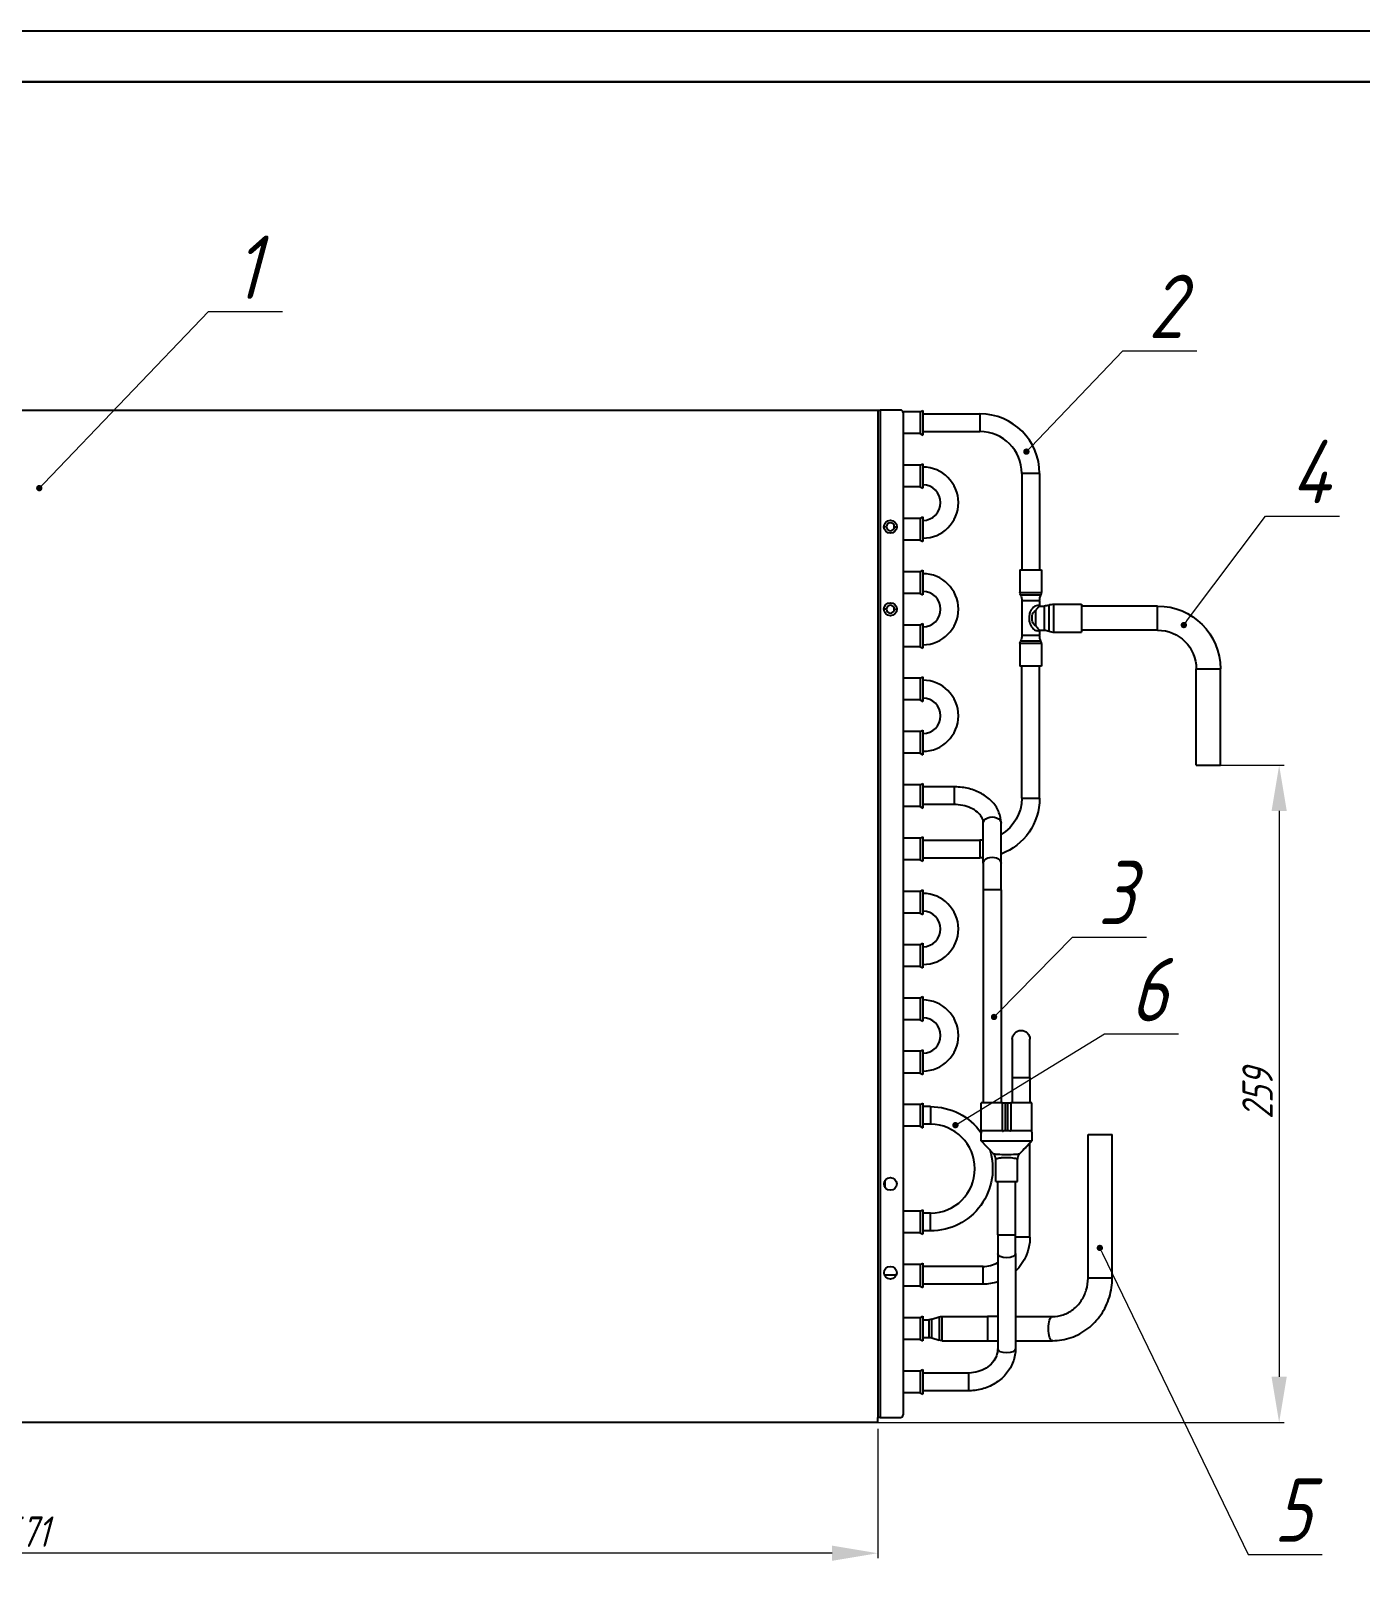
# Model space of a CAD drawing. Header units: millimetres. Extents: x 937859 to 970574, y 987894 to 996517.
# Drawn here: x 968663 to 969187, y 994611 to 995226 of the extents above; entities that cross this region are included whole.
import ezdxf
from ezdxf import colors
from ezdxf.entities.mleader import LeaderData, LeaderLine
from ezdxf.math import Vec2, Vec3

# ---------------------------------------------------------------- set-up
doc = ezdxf.new("R2010")
doc.units = ezdxf.units.MM
doc.header["$LTSCALE"] = 0.5
for name, color, linetype, lineweight in [('0.25-STAMP', 7, 'Continuous', 25), ('0.3-STAMP', 7, 'Continuous', 30), ('MD_Visible', 7, 'Continuous', 25), ('MD_Visible Narrow', 7, 'Continuous', 25)]:
    doc.layers.add(name, color=color, linetype=linetype, lineweight=lineweight)
doc.styles.add('A2', font='GOST_A.TTF', dxfattribs={"width": 0.955, "oblique": 15, "height": 12})
doc.styles.get("Standard").update_dxf_attribs({"font": 'GOST_A.TTF', "oblique": 15})
doc.dimstyles.new('ISO-25', dxfattribs={"dimtxt": 12, "dimasz": 4.5, "dimexe": 0.5, "dimexo": 0.625, "dimtad": 1, "dimtxsty": 'A2', "dimcen": 2.5, "dimadec": 0, "dimazin": 0, "dimtfac": 1, "dimtmove": 0, "dimatfit": 3, "dimfxl": 1, "dimlwd": 9, "dimlwe": 9, "dimarcsym": 0})

# ---------------------------------------------------------------- blocks, each defined once
blk = doc.blocks.new('*D219')
at = {"color": 0, "lineweight": 9, "transparency": 16777216}
for p, q in [((968326.05, 994675.43), (968326.05, 994624.41)), ((968997.05, 994675.43), (968997.05, 994624.41)), ((968979.05, 994626.41), (968344.05, 994626.41))]:
    blk.add_line(p, q, dxfattribs=at)
at = {"color": 0, "transparency": 16777216}
for points in [[(968344.05, 994629.41), (968344.05, 994623.41), (968326.05, 994626.41)], [(968979.05, 994629.41), (968979.05, 994623.41), (968997.05, 994626.41)]]:
    blk.add_solid(points, dxfattribs=at)
at = {"layer": 'Defpoints', "color": 0, "transparency": 16777216}
for p in [(968326.05, 994677.93), (968997.05, 994677.93), (968326.05, 994626.41)]:
    blk.add_point(p, dxfattribs=at)
at = {"color": 0, "lineweight": 5, "transparency": 16777216, "insert": (968661.55, 994634.91), "char_height": 12, "attachment_point": 5, "style": 'A2'}
blk.add_mtext('671', dxfattribs=at)
blk = doc.blocks.new('_Dot')
at = {"color": 0, "linetype": 'ByBlock', "lineweight": -2}
blk.add_line((-0.5, 0), (-1, 0), dxfattribs=at)
at = {"color": 0, "linetype": 'ByBlock', "const_width": 0.5}
blk.add_lwpolyline([(-0.25, 0, 1), (0.25, 0, 1)], format="xyb", close=True, dxfattribs=at)
blk = doc.blocks.new('*D230')
at = {"color": 0, "lineweight": 9, "transparency": 16777216}
for p, q in [((969129.85, 994936.93), (969157.25, 994936.93)), ((969155.25, 994918.93), (969155.25, 994695.93)), ((968993.39, 994677.93), (969157.25, 994677.93))]:
    blk.add_line(p, q, dxfattribs=at)
at = {"color": 0, "transparency": 16777216}
for points in [[(969152.25, 994918.93), (969158.25, 994918.93), (969155.25, 994936.93)], [(969152.25, 994695.93), (969158.25, 994695.93), (969155.25, 994677.93)]]:
    blk.add_solid(points, dxfattribs=at)
at = {"layer": 'Defpoints', "color": 0, "transparency": 16777216}
for p in [(969127.35, 994936.93), (968990.89, 994677.93), (969155.25, 994677.93)]:
    blk.add_point(p, dxfattribs=at)
at = {"color": 0, "lineweight": 5, "transparency": 16777216, "insert": (969146.74, 994807.43), "char_height": 12, "attachment_point": 5, "rotation": 90, "style": 'A2'}
blk.add_mtext('259', dxfattribs=at)

msp = doc.modelspace()

# ---------------------------------------------------------------- linework, layer by layer
at = {"layer": '0.25-STAMP'}
msp.add_lwpolyline([(967822.551, 994038.211), (969502.551, 994038.211), (969502.551, 995226.211), (967822.551, 995226.211), (967822.551, 994038.211)], dxfattribs=at)
at = {"layer": '0.3-STAMP'}
msp.add_lwpolyline([(967902.551, 994058.211), (969482.551, 994058.211), (969482.551, 995206.211), (967902.551, 995206.211), (967902.551, 994058.211)], dxfattribs=at)
at = {"layer": 'MD_Visible', "extrusion": (0, 1, 0)}
for p, q in [((968326.053, 995076.934), (968997.053, 995076.934)), ((968997.053, 995076.934), (968998.053, 995076.934)), ((968997.053, 995076.934), (968997.053, 994679.934)), ((969006.053, 995076.934), (968998.053, 995076.934)), ((969013.853, 995076.207), (969007.015, 995076.207)), ((969007.053, 995075.934), (969007.053, 994680.934)), ((969013.853, 995076.207), (969014.853, 995076.784)), ((969013.853, 995076.207), (969013.853, 995067.661)), ((969014.853, 995076.784), (969014.853, 995067.084)), ((969014.853, 995075.434), (969037.353, 995075.434)), ((969013.853, 995067.661), (969007.053, 995067.661)), ((969013.853, 995067.661), (969014.853, 995067.084)), ((969014.853, 995068.434), (969037.353, 995068.434)), ((969013.853, 995055.207), (969007.053, 995055.207)), ((969013.853, 995055.207), (969014.853, 995055.784)), ((969013.853, 995055.207), (969013.853, 995050.934)), ((969014.853, 995055.784), (969014.853, 995050.934)), ((969013.853, 995050.934), (969013.853, 995046.661)), ((969014.853, 995050.934), (969014.853, 995046.084)), ((969053.853, 995051.934), (969053.853, 995013.934)), ((969060.853, 995051.934), (969060.853, 995013.934)), ((969013.853, 995046.661), (969007.053, 995046.661)), ((969013.853, 995046.661), (969014.853, 995046.084)), ((969013.853, 995034.207), (969007.053, 995034.207)), ((969013.853, 995034.207), (969014.853, 995034.784)), ((969013.853, 995034.207), (969013.853, 995025.661)), ((969014.853, 995034.784), (969014.853, 995025.084)), ((969013.853, 995025.661), (969007.053, 995025.661)), ((969013.853, 995025.661), (969014.853, 995025.084)), ((969013.853, 995013.207), (969007.053, 995013.207)), ((969013.853, 995013.207), (969014.853, 995013.784)), ((969013.853, 995013.207), (969013.853, 995008.934)), ((969014.853, 995013.784), (969014.853, 995008.934)), ((969053.103, 995013.934), (969057.353, 995013.934)), ((969053.103, 995013.934), (969053.103, 995004.953)), ((969057.353, 995013.934), (969061.603, 995013.934)), ((969061.603, 995013.934), (969061.603, 995004.953)), ((969013.853, 995008.934), (969013.853, 995004.661)), ((969014.853, 995008.934), (969014.853, 995004.084)), ((969013.853, 995004.661), (969007.053, 995004.661)), ((969013.853, 995004.661), (969014.853, 995004.084)), ((969053.853, 995001.8), (969053.853, 994988.068)), ((969060.853, 995001.8), (969060.853, 994999.694)), ((969060.853, 994999.694), (969062.719, 994999.694)), ((969066.519, 995000.444), (969077.353, 995000.444)), ((969077.353, 995000.444), (969077.353, 994989.424)), ((969107.353, 994999.694), (969077.353, 994999.694)), ((969013.853, 994992.207), (969007.053, 994992.207)), ((969013.853, 994992.207), (969014.853, 994992.784)), ((969013.853, 994992.207), (969013.853, 994983.661)), ((969014.853, 994992.784), (969014.853, 994983.084)), ((969060.853, 994990.174), (969062.719, 994990.174)), ((969060.853, 994990.174), (969060.853, 994988.068)), ((969066.519, 994989.424), (969077.353, 994989.424)), ((969107.353, 994990.174), (969077.353, 994990.174)), ((969013.853, 994983.661), (969007.053, 994983.661)), ((969013.853, 994983.661), (969014.853, 994983.084)), ((969053.103, 994984.916), (969053.103, 994975.934)), ((969061.603, 994984.916), (969061.603, 994975.934)), ((969057.353, 994975.934), (969053.103, 994975.934)), ((969053.853, 994923.934), (969053.853, 994975.934)), ((969061.603, 994975.934), (969057.353, 994975.934)), ((969060.853, 994923.934), (969060.853, 994975.934)), ((969013.853, 994971.207), (969007.053, 994971.207)), ((969013.853, 994971.207), (969014.853, 994971.784)), ((969013.853, 994971.207), (969013.853, 994966.934)), ((969014.853, 994971.784), (969014.853, 994966.934)), ((969122.593, 994936.934), (969122.593, 994974.934)), ((969132.113, 994936.934), (969132.113, 994974.934)), ((969013.853, 994962.661), (969007.053, 994962.661)), ((969013.853, 994966.934), (969013.853, 994962.661)), ((969013.853, 994962.661), (969014.853, 994962.084)), ((969014.853, 994966.934), (969014.853, 994962.084)), ((969013.853, 994950.207), (969014.853, 994950.784)), ((969014.853, 994950.784), (969014.853, 994941.084)), ((969013.853, 994950.207), (969007.053, 994950.207)), ((969013.853, 994950.207), (969013.853, 994941.661)), ((969013.853, 994941.661), (969007.053, 994941.661)), ((969013.853, 994941.661), (969014.853, 994941.084)), ((969122.593, 994936.934), (969127.353, 994936.934)), ((969127.353, 994936.934), (969132.113, 994936.934)), ((969013.853, 994929.207), (969007.053, 994929.207)), ((969013.853, 994929.207), (969014.853, 994929.784)), ((969013.853, 994929.207), (969013.853, 994924.934)), ((969014.853, 994929.784), (969014.853, 994924.934)), ((969027.153, 994928.434), (969014.853, 994928.434)), ((969013.853, 994920.661), (969007.053, 994920.661)), ((969013.853, 994924.934), (969013.853, 994920.661)), ((969013.853, 994920.661), (969014.853, 994920.084)), ((969014.853, 994924.934), (969014.853, 994920.084)), ((969027.153, 994921.434), (969014.853, 994921.434)), ((969038.653, 994898.296), (969038.653, 994914.155)), ((969045.653, 994898.296), (969045.653, 994914.155)), ((969013.853, 994908.207), (969007.053, 994908.207)), ((969013.853, 994908.207), (969014.853, 994908.784)), ((969013.853, 994908.207), (969013.853, 994899.661)), ((969014.853, 994908.784), (969014.853, 994899.084)), ((969014.853, 994907.434), (969037.353, 994907.434)), ((969013.853, 994899.661), (969007.053, 994899.661)), ((969013.853, 994899.661), (969014.853, 994899.084)), ((969014.853, 994900.434), (969037.353, 994900.434)), ((969038.653, 994898.296), (969038.653, 994887.864)), ((969045.653, 994887.864), (969045.653, 994898.296)), ((969013.853, 994887.207), (969007.053, 994887.207)), ((969013.853, 994887.207), (969014.853, 994887.784)), ((969013.853, 994887.207), (969013.853, 994882.934)), ((969013.853, 994882.934), (969013.853, 994878.661)), ((969014.853, 994887.784), (969014.853, 994882.934)), ((969014.853, 994882.934), (969014.853, 994878.084)), ((969038.653, 994887.864), (969038.653, 994803.934)), ((969045.653, 994887.864), (969045.653, 994803.934)), ((969013.853, 994878.661), (969007.053, 994878.661)), ((969013.853, 994878.661), (969014.853, 994878.084)), ((969013.853, 994866.207), (969007.053, 994866.207)), ((969013.853, 994866.207), (969014.853, 994866.784)), ((969013.853, 994866.207), (969013.853, 994857.661)), ((969014.853, 994866.784), (969014.853, 994857.084)), ((969013.853, 994857.661), (969007.053, 994857.661)), ((969013.853, 994857.661), (969014.853, 994857.084)), ((969013.853, 994845.207), (969007.053, 994845.207)), ((969013.853, 994845.207), (969014.853, 994845.784)), ((969013.853, 994845.207), (969013.853, 994840.934)), ((969013.853, 994840.934), (969013.853, 994836.661)), ((969014.853, 994845.784), (969014.853, 994840.934)), ((969014.853, 994840.934), (969014.853, 994836.084)), ((969013.853, 994836.661), (969007.053, 994836.661)), ((969013.853, 994836.661), (969014.853, 994836.084)), ((969050.053, 994828.934), (969050.053, 994813.934)), ((969057.053, 994813.934), (969057.053, 994828.934)), ((969013.853, 994824.207), (969007.053, 994824.207)), ((969013.853, 994824.207), (969014.853, 994824.784)), ((969013.853, 994824.207), (969013.853, 994815.661)), ((969014.853, 994824.784), (969014.853, 994815.084)), ((969013.853, 994815.661), (969007.053, 994815.661)), ((969013.853, 994815.661), (969014.853, 994815.084)), ((969050.053, 994813.934), (969050.053, 994803.934)), ((969057.053, 994813.934), (969057.053, 994803.934)), ((969013.853, 994803.207), (969007.053, 994803.207)), ((969013.853, 994803.207), (969014.853, 994803.784)), ((969013.853, 994803.207), (969013.853, 994798.934)), ((969014.853, 994803.784), (969014.853, 994798.934)), ((969046.188, 994803.934), (969037.853, 994803.934)), ((969037.853, 994791.934), (969037.853, 994803.934)), ((969046.188, 994803.934), (969047.314, 994803.934)), ((969047.314, 994803.934), (969048.392, 994803.934)), ((969048.392, 994803.934), (969049.518, 994803.934)), ((969057.853, 994803.934), (969049.518, 994803.934)), ((969057.853, 994792.342), (969057.853, 994803.934)), ((969013.853, 994798.934), (969013.853, 994794.661)), ((969017.853, 994802.434), (969014.853, 994802.434)), ((969014.853, 994798.934), (969014.853, 994794.084)), ((969013.853, 994794.661), (969007.053, 994794.661)), ((969013.853, 994794.661), (969014.853, 994794.084)), ((969017.853, 994795.434), (969014.853, 994795.434)), ((969037.853, 994788.934), (969037.853, 994791.934)), ((969057.853, 994792.342), (969057.853, 994788.934)), ((969079.97, 994791.434), (969089.49, 994791.434)), ((969079.97, 994734.934), (969079.97, 994791.434)), ((969089.49, 994734.934), (969089.49, 994791.434)), ((969042.728, 994783.802), (969037.853, 994788.934)), ((969057.853, 994788.934), (969052.978, 994783.802)), ((969057.053, 994788.934), (969057.053, 994788.934)), ((969057.053, 994750.934), (969057.053, 994788.092)), ((969043.553, 994772.934), (969043.553, 994781.736)), ((969052.153, 994772.934), (969052.153, 994781.736)), ((969000.053, 994770.434), (969000.053, 994773.434)), ((969043.553, 994772.934), (969052.153, 994772.934)), ((969044.353, 994751.821), (969044.353, 994772.934)), ((969051.353, 994751.821), (969051.353, 994772.934)), ((969013.853, 994761.207), (969007.053, 994761.207)), ((969013.853, 994761.207), (969014.853, 994761.784)), ((969013.853, 994761.207), (969013.853, 994752.661)), ((969014.853, 994761.784), (969014.853, 994752.084)), ((969017.853, 994760.434), (969014.853, 994760.434)), ((969013.853, 994752.661), (969007.053, 994752.661)), ((969013.853, 994752.661), (969014.853, 994752.084)), ((969017.853, 994753.434), (969014.853, 994753.434)), ((969044.353, 994751.821), (969044.353, 994744.536)), ((969051.353, 994744.536), (969051.353, 994751.821)), ((969044.353, 994744.536), (969044.353, 994707.046)), ((969051.353, 994744.536), (969051.353, 994707.046)), ((969013.853, 994740.207), (969007.053, 994740.207)), ((969013.853, 994740.207), (969014.853, 994740.784)), ((969013.853, 994740.207), (969013.853, 994735.934)), ((969013.853, 994735.934), (969013.853, 994731.661)), ((969014.853, 994740.784), (969014.853, 994735.934)), ((969038.553, 994739.434), (969014.853, 994739.434)), ((969014.853, 994735.934), (969014.853, 994731.084)), ((969013.853, 994731.661), (969007.053, 994731.661)), ((969013.853, 994731.661), (969014.853, 994731.084)), ((969038.553, 994732.434), (969014.853, 994732.434)), ((969013.853, 994719.207), (969007.053, 994719.207)), ((969013.853, 994719.207), (969014.853, 994719.784)), ((969013.853, 994719.207), (969013.853, 994710.661)), ((969014.853, 994719.784), (969014.853, 994710.084)), ((969014.853, 994718.434), (969017.238, 994718.434)), ((969018.44, 994718.619), (969021.266, 994719.509)), ((969022.468, 994719.694), (969040.326, 994719.694)), ((969044.353, 994719.694), (969040.326, 994719.694)), ((969051.353, 994719.694), (969065.936, 994719.694)), ((969013.853, 994710.661), (969007.053, 994710.661)), ((969013.853, 994710.661), (969014.853, 994710.084)), ((969014.853, 994711.434), (969017.238, 994711.434)), ((969018.44, 994711.249), (969021.266, 994710.359)), ((969022.468, 994710.174), (969040.326, 994710.174)), ((969040.326, 994710.174), (969044.353, 994710.174)), ((969051.353, 994710.174), (969065.936, 994710.174)), ((969013.853, 994698.207), (969014.853, 994698.784)), ((969014.853, 994698.784), (969014.853, 994693.934)), ((969013.853, 994698.207), (969007.053, 994698.207)), ((969013.853, 994698.207), (969013.853, 994693.934)), ((969013.853, 994693.934), (969013.853, 994689.661)), ((969032.853, 994697.434), (969014.853, 994697.434)), ((969014.853, 994693.934), (969014.853, 994689.084)), ((969013.853, 994689.661), (969007.053, 994689.661)), ((969013.853, 994689.661), (969014.853, 994689.084)), ((969032.853, 994690.434), (969014.853, 994690.434)), ((968997.053, 994677.934), (968997.053, 994679.934)), ((968998.053, 994679.934), (968997.053, 994679.934)), ((968998.053, 994679.934), (969006.053, 994679.934)), ((968997.053, 994677.934), (968326.053, 994677.934))]:
    msp.add_line(p, q, dxfattribs=at)
at = {"layer": 'MD_Visible'}
for centre, radius, start, end in [((969006.053, 995075.934), 1, 0, 90), ((969037.353, 995051.934), 23.5, 0, 90), ((969037.353, 995051.934), 16.5, 0, 90), ((969014.853, 995040.434), 14, 270, 90), ((969014.853, 995040.434), 7, 270, 90), ((969002.053, 995030.934), 1.55, 0, 180), ((969002.053, 995030.934), 1.55, 180, 0), ((969014.853, 994998.434), 14, 270, 90), ((969002.053, 994998.434), 1.55, 90, 180), ((969002.053, 994998.434), 1.55, 0, 90), ((969014.853, 994998.434), 7, 270, 90), ((969059.603, 995004.953), 2, 333.234499, 0), ((969002.053, 994998.434), 1.55, 180, 270), ((969002.053, 994998.434), 1.55, 270, 0), ((969066.519, 994994.424), 5, 247.668355, 270), ((969059.603, 994984.916), 2, 0, 26.765501), ((969014.853, 994956.434), 14, 270, 90), ((969014.853, 994956.434), 7, 270, 90), ((969014.853, 994872.434), 14, 270, 90), ((969014.853, 994872.434), 7, 270, 90), ((969014.853, 994830.434), 14, 270, 90), ((969014.853, 994830.434), 7, 270, 90), ((969017.853, 994777.934), 17.5, 270, 90), ((969038.553, 994750.934), 11.5, 270, 300.288069), ((969006.053, 994680.934), 1, 270, 0)]:
    msp.add_arc(centre, radius, start, end, dxfattribs=at)
at = {"layer": 'MD_Visible', "extrusion": (1.22465e-16, 0, -1)}
for centre, radius, start, end in [((-969055.103, 995004.953), 2, 333.234499, 0), ((-969048.853, 995001.8), 5, 153.234499, 180), ((-969065.853, 995001.8), 5, 0, 26.765501), ((-969062.719, 995004.694), 5, 247.668355, 270), ((-969066.519, 994995.444), 5, 67.668355, 90), ((-969107.353, 994974.934), 24.76, 90, 180), ((-969048.853, 994988.068), 5, 180, 206.765501), ((-969065.853, 994988.068), 5, 333.234499, 0), ((-969062.719, 994985.174), 5, 90, 112.331645), ((-969107.353, 994974.934), 15.24, 90, 180), ((-969055.103, 994984.916), 2, 0, 26.765501), ((-969037.353, 994923.934), 23.5, 180, 249.317354), ((-969037.353, 994923.934), 16.5, 180, 239.799313), ((-969037.353, 994923.934), 16.5, 265.481104, 270), ((-969037.353, 994923.934), 23.5, 266.828827, 270), ((-969053.553, 994828.934), 3.5, 0, 180), ((-969017.853, 994777.934), 24.5, 90, 144.718738), ((-969017.853, 994777.934), 24.5, 162.169628, 270), ((-969002.053, 994771.934), 2.5, 0, 180), ((-969002.053, 994771.934), 2.5, 180, 0), ((-969038.553, 994750.934), 18.5, 180, 226.219944), ((-969002.053, 994736.934), 2.5, 0, 180), ((-969002.053, 994736.934), 2.5, 180, 0), ((-969038.553, 994750.934), 18.5, 251.728901, 270), ((-969017.238, 994722.434), 4, 252.515573, 270), ((-969022.468, 994715.694), 4, 72.515573, 90), ((-969017.238, 994707.434), 4, 90, 107.484427), ((-969022.468, 994714.174), 4, 270, 287.484427)]:
    msp.add_arc(centre, radius, start, end, dxfattribs=at)
at = {"layer": 'MD_Visible'}
for points, knots in [([(969060.815, 994999.666), (969060.79, 994999.648), (969060.751, 994999.619), (969060.698, 994999.575), (969060.694, 994999.572), (969060.69, 994999.569), (969060.685, 994999.565), (969060.663, 994999.546), (969060.638, 994999.525), (969060.611, 994999.502), (969060.581, 994999.475), (969060.548, 994999.445), (969060.512, 994999.412), (969060.507, 994999.407), (969060.502, 994999.402), (969060.497, 994999.397), (969060.479, 994999.38), (969060.461, 994999.362), (969060.441, 994999.344), (969060.397, 994999.3), (969060.339, 994999.242), (969060.287, 994999.188), (969060.265, 994999.165), (969060.244, 994999.142), (969060.226, 994999.123), (969060.201, 994999.096), (969060.175, 994999.068), (969060.149, 994999.039), (969060.112, 994998.997), (969060.073, 994998.954), (969060.032, 994998.907), (969060.024, 994998.898), (969060.016, 994998.889), (969060.008, 994998.879), (969059.981, 994998.847), (969059.952, 994998.814), (969059.923, 994998.779), (969059.885, 994998.734), (969059.83, 994998.667), (969059.806, 994998.637), (969059.789, 994998.616), (969059.77, 994998.593), (969059.749, 994998.567), (969059.73, 994998.543), (969059.709, 994998.516), (969059.686, 994998.487), (969059.598, 994998.376), (969059.487, 994998.23), (969059.353, 994998.039)], [0, 0, 0, 0, 0.16858571, 0.16858571, 0.16858571, 0.18165407, 0.18165407, 0.18165407, 0.25, 0.25, 0.25, 0.32676104, 0.32676104, 0.32676104, 0.33760234, 0.33760234, 0.33760234, 0.375, 0.375, 0.375, 0.46201952, 0.46201952, 0.46201952, 0.5, 0.5, 0.5, 0.55218427, 0.55218427, 0.55218427, 0.625, 0.625, 0.625, 0.63888204, 0.63888204, 0.63888204, 0.6875, 0.6875, 0.6875, 0.75, 0.75, 0.75, 0.79425461, 0.79425461, 0.79425461, 0.83657912, 0.83657912, 0.83657912, 1, 1, 1, 1]), ([(969059.353, 994991.829), (969059.463, 994991.672), (969059.559, 994991.544), (969059.641, 994991.438), (969059.682, 994991.386), (969059.719, 994991.338), (969059.752, 994991.296), (969059.786, 994991.254), (969059.8, 994991.237), (969059.843, 994991.185), (969060.014, 994990.977), (969060.143, 994990.832), (969060.285, 994990.683), (969060.567, 994990.387), (969060.744, 994990.254), (969060.815, 994990.202)], [0, 0, 0, 0, 0.125, 0.125, 0.125, 0.1875, 0.1875, 0.1875, 0.25, 0.25, 0.25, 0.5, 0.5, 0.5, 1, 1, 1, 1]), ([(969045.653, 994914.155), (969045.653, 994915.597), (969045.37, 994917.036), (969044.283, 994919.79), (969043.459, 994921.096), (969041.329, 994923.506), (969039.99, 994924.586), (969037.005, 994926.359), (969035.358, 994927.053), (969031.895, 994928.037), (969030.078, 994928.327), (969027.882, 994928.426), (969027.518, 994928.434), (969027.153, 994928.434)], [0, 0, 0, 0, 0.2763545, 0.2763545, 0.5658626, 0.5658626, 0.8800219, 0.8800219, 1.1941812, 1.1941812, 1.5083404, 1.5083404, 1.5707963, 1.5707963, 1.5707963, 1.5707963]), ([(969038.653, 994914.155), (969038.653, 994914.774), (969038.522, 994915.397), (969037.937, 994916.691), (969037.476, 994917.36), (969036.203, 994918.619), (969035.406, 994919.208), (969033.565, 994920.194), (969032.533, 994920.599), (969030.315, 994921.183), (969029.128, 994921.363), (969027.669, 994921.428), (969027.411, 994921.434), (969027.153, 994921.434)], [0, 0, 0, 0, 0.3141593, 0.3141593, 0.6283185, 0.6283185, 0.9300821, 0.9300821, 1.219441, 1.219441, 1.5087323, 1.5087323, 1.5707963, 1.5707963, 1.5707963, 1.5707963]), ([(969046.188, 994792.93), (969046.046, 994792.928), (969045.848, 994792.932), (969045.356, 994792.935), (969045.063, 994792.934), (969044.509, 994792.934), (969044.27, 994792.934), (969043.767, 994792.933), (969043.505, 994792.932), (969043.099, 994792.932), (969042.962, 994792.933), (969042.271, 994792.934), (969041.705, 994792.93), (969041.023, 994792.932), (969040.89, 994792.933), (969040.408, 994792.933), (969040.075, 994792.928), (969039.581, 994792.929), (969039.409, 994792.932), (969039.15, 994792.932), (969039.055, 994792.929), (969038.776, 994792.92), (969038.607, 994792.911), (969038.396, 994792.915), (969038.339, 994792.918), (969038.264, 994792.922), (969038.241, 994792.923), (969038.207, 994792.922), (969038.194, 994792.921), (969038.161, 994792.918), (969038.143, 994792.914), (969038.09, 994792.9), (969038.059, 994792.886), (969037.986, 994792.834), (969037.951, 994792.789), (969037.881, 994792.641), (969037.866, 994792.531), (969037.857, 994792.408), (969037.856, 994792.371), (969037.854, 994792.301), (969037.854, 994792.267), (969037.853, 994792.155), (969037.853, 994792.061), (969037.853, 994791.934)], [-1.0311097, -1.0311097, -1.0311097, -1.0311097, -0.9364196, -0.9364196, -0.8415169, -0.8415169, -0.7773629, -0.7773629, -0.7132065, -0.7132065, -0.6811462, -0.6811462, -0.5522881, -0.5522881, -0.520313, -0.520313, -0.4353314, -0.4353314, -0.3842868, -0.3842868, -0.3528143, -0.3528143, -0.2866861, -0.2866861, -0.2575597, -0.2575597, -0.244751, -0.244751, -0.2363884, -0.2363884, -0.2235087, -0.2235087, -0.1983379, -0.1983379, -0.1579865, -0.1579865, -0.0942473, -0.0942473, -0.0616859, -0.0616859, -0.0381537, -0.0381537, -0.000001, -0.000001, -0.000001, -0.000001]), ([(969047.274, 994792.934), (969047.256, 994792.934), (969047.238, 994792.933), (969047.197, 994792.931), (969047.174, 994792.929), (969047.064, 994792.92), (969046.979, 994792.906), (969046.781, 994792.858), (969046.673, 994792.819), (969046.497, 994792.732), (969046.449, 994792.696), (969046.418, 994792.677), (969046.413, 994792.675), (969046.408, 994792.674), (969046.408, 994792.674), (969046.407, 994792.674), (969046.406, 994792.674), (969046.405, 994792.673), (969046.405, 994792.673), (969046.405, 994792.673), (969046.404, 994792.674), (969046.403, 994792.674), (969046.403, 994792.674), (969046.4, 994792.674), (969046.398, 994792.675), (969046.395, 994792.678), (969046.394, 994792.68), (969046.39, 994792.684), (969046.388, 994792.687), (969046.377, 994792.707), (969046.367, 994792.727), (969046.334, 994792.783), (969046.309, 994792.824), (969046.262, 994792.884), (969046.242, 994792.905), (969046.215, 994792.923), (969046.207, 994792.927), (969046.197, 994792.929), (969046.195, 994792.93), (969046.192, 994792.93), (969046.191, 994792.93), (969046.189, 994792.93), (969046.189, 994792.93), (969046.188, 994792.93)], [0.000001, 0.000001, 0.000001, 0.000001, 0.00540984, 0.00540984, 0.01242875, 0.01242875, 0.0388905, 0.0388905, 0.0774446, 0.0774446, 0.11040518, 0.11040518, 0.12447548, 0.12447548, 0.12695001, 0.12695001, 0.12844945, 0.12844945, 0.12959751, 0.12959751, 0.13084704, 0.13084704, 0.13286131, 0.13286131, 0.14104386, 0.14104386, 0.14925464, 0.14925464, 0.1592626, 0.1592626, 0.17010242, 0.17010242, 0.18190392, 0.18190392, 0.19068776, 0.19068776, 0.19452773, 0.19452773, 0.19566188, 0.19566188, 0.19617336, 0.19617336, 0.19652116, 0.19652116, 0.19652116, 0.19652116]), ([(969048.392, 994792.934), (969048.307, 994792.934), (969048.223, 994792.934), (969048.044, 994792.934), (969047.948, 994792.934), (969047.853, 994792.934)], [-0.053858724, -0.053858724, -0.053858724, -0.053858724, -0.028639612, -0.028639612, -0.000001, -0.000001, -0.000001, -0.000001]), ([(969049.518, 994792.933), (969049.517, 994792.933), (969049.515, 994792.933), (969049.513, 994792.933), (969049.511, 994792.933), (969049.506, 994792.932), (969049.502, 994792.93), (969049.478, 994792.92), (969049.458, 994792.902), (969049.424, 994792.861), (969049.401, 994792.833), (969049.359, 994792.759), (969049.345, 994792.73), (969049.325, 994792.702), (969049.321, 994792.698), (969049.314, 994792.691), (969049.311, 994792.69), (969049.306, 994792.687), (969049.304, 994792.687), (969049.301, 994792.687), (969049.3, 994792.686), (969049.298, 994792.686), (969049.298, 994792.686), (969049.296, 994792.686), (969049.296, 994792.686), (969049.294, 994792.687), (969049.293, 994792.687), (969049.29, 994792.687), (969049.287, 994792.688), (969049.27, 994792.692), (969049.25, 994792.704), (969049.202, 994792.732), (969049.165, 994792.755), (969049.015, 994792.828), (969048.904, 994792.866), (969048.708, 994792.909), (969048.632, 994792.92), (969048.525, 994792.929), (969048.497, 994792.931), (969048.455, 994792.933), (969048.441, 994792.933), (969048.416, 994792.934), (969048.404, 994792.934), (969048.392, 994792.934)], [0.000001, 0.000001, 0.000001, 0.000001, 0.000979055, 0.000979055, 0.002247579, 0.002247579, 0.005555655, 0.005555655, 0.020428086, 0.020428086, 0.029751049, 0.029751049, 0.034990212, 0.034990212, 0.036000325, 0.036000325, 0.036776893, 0.036776893, 0.037234067, 0.037234067, 0.037439417, 0.037439417, 0.037594286, 0.037594286, 0.037740733, 0.037740733, 0.037945514, 0.037945514, 0.038485035, 0.038485035, 0.041704627, 0.041704627, 0.044992271, 0.044992271, 0.051231346, 0.051231346, 0.055003478, 0.055003478, 0.056352655, 0.056352655, 0.056994842, 0.056994842, 0.057566642, 0.057566642, 0.057566642, 0.057566642]), ([(969057.853, 994792.342), (969057.853, 994792.348), (969057.853, 994792.355), (969057.853, 994792.381), (969057.852, 994792.4), (969057.85, 994792.446), (969057.848, 994792.472), (969057.84, 994792.552), (969057.83, 994792.603), (969057.788, 994792.75), (969057.742, 994792.825), (969057.653, 994792.885), (969057.631, 994792.896), (969057.585, 994792.912), (969057.563, 994792.917), (969057.527, 994792.921), (969057.513, 994792.923), (969057.482, 994792.924), (969057.465, 994792.923), (969057.408, 994792.921), (969057.365, 994792.918), (969057.289, 994792.915), (969057.259, 994792.914), (969057.097, 994792.912), (969056.947, 994792.919), (969056.67, 994792.929), (969056.551, 994792.932), (969056.262, 994792.932), (969056.088, 994792.929), (969055.663, 994792.928), (969055.41, 994792.931), (969054.889, 994792.933), (969054.623, 994792.932), (969054.215, 994792.931), (969054.077, 994792.931), (969053.662, 994792.932), (969053.385, 994792.933), (969052.835, 994792.933), (969052.563, 994792.932), (969052.033, 994792.932), (969051.775, 994792.933), (969051.299, 994792.934), (969051.081, 994792.933), (969050.571, 994792.932), (969050.298, 994792.934), (969049.838, 994792.933), (969049.653, 994792.932), (969049.518, 994792.933)], [-1.225306, -1.225306, -1.225306, -1.225306, -1.2215969, -1.2215969, -1.210248, -1.210248, -1.1944825, -1.1944825, -1.15935, -1.15935, -1.0839367, -1.0839367, -1.0608102, -1.0608102, -1.041483, -1.041483, -1.0302805, -1.0302805, -1.0173168, -1.0173168, -0.9870606, -0.9870606, -0.9689732, -0.9689732, -0.8916448, -0.8916448, -0.8397649, -0.8397649, -0.7732404, -0.7732404, -0.6880271, -0.6880271, -0.6050675, -0.6050675, -0.5632064, -0.5632064, -0.4800063, -0.4800063, -0.3971604, -0.3971604, -0.313531, -0.313531, -0.2354798, -0.2354798, -0.1177147, -0.1177147, -0.000001, -0.000001, -0.000001, -0.000001]), ([(969037.853, 994788.934), (969037.853, 994788.934), (969038.05, 994788.934), (969039.123, 994788.934), (969041.321, 994788.934), (969044.488, 994788.934), (969047.853, 994788.934), (969051.217, 994788.934), (969054.385, 994788.934), (969056.583, 994788.934), (969057.656, 994788.934), (969057.853, 994788.934), (969057.853, 994788.934)], [0.5, 0.5, 0.5, 0.5, 0.53125, 0.5625, 0.625, 0.6875, 0.75, 0.8125, 0.875, 0.9375, 0.96875, 1, 1, 1, 1]), ([(969042.728, 994783.802), (969042.728, 994783.802), (969042.728, 994783.802), (969042.728, 994783.802), (969043.388, 994783.762), (969045.318, 994783.617), (969046.587, 994783.521), (969049.117, 994783.521), (969050.381, 994783.616), (969052.323, 994783.763), (969052.97, 994783.802), (969052.978, 994783.802)], [0.49994801, 0.49994801, 0.49994801, 0.49994801, 0.5, 0.5, 0.625, 0.625, 0.75, 0.75, 0.875, 0.875, 0.99923974, 0.99923974, 0.99923974, 0.99923974]), ([(969043.554, 994781.737), (969043.553, 994782.061), (969043.499, 994782.39), (969043.291, 994783.006), (969043.134, 994783.301), (969042.872, 994783.644), (969042.803, 994783.725), (969042.73, 994783.802)], [0, 0, 0, 0, 0.09737037, 0.09737037, 0.19508785, 0.19508785, 0.22691712, 0.22691712, 0.22691712, 0.22691712]), ([(969052.153, 994781.736), (969052.152, 994781.736), (969052.143, 994781.739), (969052.124, 994781.745), (969052.068, 994781.761), (969051.928, 994781.798), (969051.718, 994781.849), (969051.717, 994781.849), (969051.717, 994781.849), (969051.716, 994781.849), (969051.504, 994781.9), (969051.216, 994781.964), (969050.873, 994782.025), (969050.534, 994782.086), (969050.133, 994782.146), (969049.701, 994782.192), (969049.272, 994782.238), (969048.801, 994782.272), (969048.327, 994782.284), (969047.85, 994782.297), (969047.356, 994782.29), (969046.889, 994782.264), (969046.417, 994782.238), (969045.959, 994782.192), (969045.551, 994782.138), (969045.145, 994782.083), (969044.778, 994782.018), (969044.48, 994781.958), (969044.185, 994781.898), (969043.949, 994781.841), (969043.792, 994781.801), (969043.635, 994781.761), (969043.553, 994781.736), (969043.553, 994781.736)], [0.0004299, 0.0004299, 0.0004299, 0.0004299, 0.01824761, 0.01824761, 0.01824761, 0.0719699, 0.0719699, 0.0719699, 0.07210761, 0.07210761, 0.07210761, 0.12602248, 0.12602248, 0.12602248, 0.17941414, 0.17941414, 0.17941414, 0.23248543, 0.23248543, 0.23248543, 0.28589225, 0.28589225, 0.28589225, 0.3398149, 0.3398149, 0.3398149, 0.39363332, 0.39363332, 0.39363332, 0.44695692, 0.44695692, 0.44695692, 0.50015244, 0.50015244, 0.50015244, 0.50015244]), ([(969043.553, 994781.736), (969043.553, 994781.736), (969043.553, 994781.736), (969043.553, 994781.736)], [0.50015243821, 0.50015243821, 0.50015243821, 0.50015243821, 0.50050267047, 0.50050267047, 0.50050267047, 0.50050267047]), ([(969052.976, 994783.802), (969052.753, 994783.567), (969052.567, 994783.293), (969052.294, 994782.704), (969052.205, 994782.382), (969052.158, 994781.952), (969052.152, 994781.844), (969052.152, 994781.736)], [0.00016337, 0.00016337, 0.00016337, 0.00016337, 0.09722923, 0.09722923, 0.1948564, 0.1948564, 0.22710302, 0.22710302, 0.22710302, 0.22710302]), ([(969065.936, 994710.174), (969068.424, 994710.174), (969070.911, 994710.592), (969075.636, 994712.219), (969077.873, 994713.43), (969081.864, 994716.507), (969083.618, 994718.372), (969086.488, 994722.563), (969087.603, 994724.888), (969089.102, 994729.776), (969089.486, 994732.338), (969089.49, 994734.912), (969089.49, 994734.923), (969089.49, 994734.934)], [3.1415927, 3.1415927, 3.1415927, 3.1415927, 3.4544084, 3.4544084, 3.7685677, 3.7685677, 4.0827269, 4.0827269, 4.3968862, 4.3968862, 4.7110455, 4.7110455, 4.712389, 4.712389, 4.712389, 4.712389]), ([(969065.936, 994719.694), (969067.373, 994719.694), (969068.811, 994719.936), (969071.564, 994720.888), (969072.88, 994721.599), (969075.262, 994723.44), (969076.327, 994724.571), (969078.091, 994727.154), (969078.787, 994728.605), (969079.721, 994731.662), (969079.963, 994733.264), (969079.969, 994734.89), (969079.97, 994734.912), (969079.97, 994734.934)], [3.1415927, 3.1415927, 3.1415927, 3.1415927, 3.4557519, 3.4557519, 3.7699112, 3.7699112, 4.0840704, 4.0840704, 4.3982297, 4.3982297, 4.7081044, 4.7081044, 4.712389, 4.712389, 4.712389, 4.712389]), ([(969044.353, 994707.046), (969044.353, 994706.093), (969044.182, 994705.138), (969043.495, 994703.29), (969042.978, 994702.396), (969041.615, 994700.757), (969040.77, 994700.013), (969038.837, 994698.785), (969037.756, 994698.298), (969035.475, 994697.636), (969034.279, 994697.456), (969033.003, 994697.435), (969032.928, 994697.434), (969032.853, 994697.434)], [0, 0, 0, 0, 0.3141593, 0.3141593, 0.6283185, 0.6283185, 0.9424778, 0.9424778, 1.2501924, 1.2501924, 1.5519713, 1.5519713, 1.5707963, 1.5707963, 1.5707963, 1.5707963]), ([(969051.353, 994707.046), (969051.353, 994705.312), (969051.048, 994703.578), (969049.863, 994700.278), (969048.977, 994698.714), (969046.718, 994695.901), (969045.336, 994694.657), (969042.239, 994692.623), (969040.525, 994691.831), (969036.924, 994690.751), (969035.037, 994690.463), (969033.049, 994690.435), (969032.951, 994690.434), (969032.853, 994690.434)], [0, 0, 0, 0, 0.304011, 0.304011, 0.6120646, 0.6120646, 0.9262239, 0.9262239, 1.2403832, 1.2403832, 1.5545424, 1.5545424, 1.5707963, 1.5707963, 1.5707963, 1.5707963])]:
    msp.add_open_spline(points, degree=3, knots=knots, dxfattribs=at)
for points in [[(969060.815, 994999.666), (969060.84, 994999.684), (969060.853, 994999.694), (969060.853, 994999.694)], [(969060.036, 994990.957), (969060.036, 994990.957), (969060.036, 994990.957), (969060.036, 994990.957)], [(969060.853, 994990.174), (969060.853, 994990.174), (969060.84, 994990.184), (969060.815, 994990.202)], [(969047.853, 994792.934), (969047.66, 994792.934), (969047.467, 994792.934), (969047.274, 994792.934)], [(969042.728, 994783.802), (969042.728, 994783.802), (969042.728, 994783.802), (969042.728, 994783.802)], [(969052.978, 994783.802), (969052.978, 994783.802), (969052.978, 994783.802), (969052.978, 994783.802)]]:
    msp.add_open_spline(points, degree=3, dxfattribs=at)
at = {"layer": 'MD_Visible Narrow', "extrusion": (0, 1, 0)}
for p, q in [((968998.053, 995076.934), (968998.053, 994679.934)), ((969037.353, 995075.434), (969037.353, 995071.934)), ((969037.353, 995071.934), (969037.353, 995068.434)), ((969057.353, 995051.934), (969053.853, 995051.934)), ((969060.853, 995051.934), (969057.353, 995051.934)), ((969000.503, 995030.934), (968999.503, 995030.934)), ((969003.603, 995030.934), (969004.603, 995030.934)), ((969053.103, 995004.953), (969057.353, 995004.953)), ((969053.317, 995004.052), (969057.353, 995004.052)), ((969053.853, 995001.8), (969057.353, 995001.8)), ((969057.353, 995004.953), (969061.603, 995004.953)), ((969057.353, 995004.052), (969061.389, 995004.052)), ((969057.353, 995001.8), (969060.853, 995001.8)), ((969062.719, 994994.934), (969062.719, 994999.694)), ((969064.619, 994994.934), (969064.619, 995000.069)), ((969066.519, 994989.424), (969066.519, 995000.444)), ((969107.353, 994994.934), (969107.353, 994999.694)), ((969000.503, 994998.434), (968999.503, 994998.434)), ((969003.603, 994998.434), (969004.603, 994998.434)), ((969059.353, 994991.829), (969059.353, 994998.039)), ((969062.719, 994990.174), (969062.719, 994994.934)), ((969064.619, 994989.799), (969064.619, 994994.934)), ((969107.353, 994990.174), (969107.353, 994994.934)), ((969057.353, 994988.068), (969053.853, 994988.068)), ((969060.853, 994988.068), (969057.353, 994988.068)), ((969057.353, 994984.916), (969053.103, 994984.916)), ((969057.353, 994985.816), (969053.317, 994985.816)), ((969061.389, 994985.816), (969057.353, 994985.816)), ((969061.603, 994984.916), (969057.353, 994984.916)), ((969122.593, 994974.934), (969127.353, 994974.934)), ((969127.353, 994974.934), (969132.113, 994974.934)), ((969027.153, 994928.434), (969027.153, 994921.434)), ((969053.853, 994923.934), (969057.353, 994923.934)), ((969057.353, 994923.934), (969060.853, 994923.934)), ((969037.353, 994907.434), (969037.353, 994903.934)), ((969037.353, 994903.934), (969037.353, 994900.434)), ((969045.653, 994887.864), (969038.653, 994887.864)), ((969050.053, 994813.934), (969057.053, 994813.934)), ((969046.188, 994792.93), (969046.188, 994803.934)), ((969047.314, 994803.934), (969047.314, 994792.934)), ((969048.392, 994792.934), (969048.392, 994803.934)), ((969049.518, 994803.934), (969049.518, 994792.933)), ((969017.853, 994802.434), (969017.853, 994795.434)), ((969017.853, 994753.434), (969017.853, 994760.434)), ((969044.353, 994751.821), (969051.353, 994751.821)), ((969057.053, 994750.934), (969051.353, 994750.934)), ((969004.344, 994735.934), (968999.762, 994735.934)), ((969038.553, 994732.434), (969038.553, 994739.434)), ((969079.97, 994734.934), (969089.49, 994734.934)), ((969017.238, 994718.434), (969017.238, 994711.434)), ((969018.44, 994711.249), (969018.44, 994718.619)), ((969021.266, 994719.509), (969021.266, 994710.359)), ((969022.468, 994710.174), (969022.468, 994719.694)), ((969040.326, 994719.694), (969040.326, 994710.174)), ((969032.853, 994697.434), (969032.853, 994690.434))]:
    msp.add_line(p, q, dxfattribs=at)
at = {"layer": 'MD_Visible Narrow', "extrusion": (1.22465e-16, 0, -1)}
for centre, start, end in [((-969002.053, 995030.934), 0, 180), ((-969002.053, 995030.934), 180, 0), ((-969002.053, 994998.434), 0, 180), ((-969002.053, 994998.434), 180, 0)]:
    msp.add_arc(centre, 2.55, start, end, dxfattribs=at)
for centre, major_axis, ratio, start_param, end_param in [((969042.153, 994914.155), (-3.5, 0), 0.6954214, 0, 3.1415927), ((969042.153, 994898.296), (-3.5, 0), 0.6954214, 0, 3.1415927), ((969047.853, 994744.536), (-3.5, 0), 0.4856429, 3.1415927, 6.2831853), ((969065.936, 994714.934), (0, 4.76), 0.3420201, 3.1415927, 6.2831853), ((969047.853, 994707.046), (-3.5, 0), 0.4856429, 3.1415927, 6.2831853)]:
    msp.add_ellipse(centre, major_axis=major_axis, ratio=ratio, start_param=start_param, end_param=end_param, dxfattribs=at)
at = {"layer": 'MD_Visible Narrow'}
for points, knots in [([(969060.815, 994999.666), (969060.684, 994999.782), (969060.197, 995000.015), (969059.5, 994999.792), (969058.876, 994999.592), (969058.095, 994999.065), (969057.538, 994998.172), (969057.473, 994998.069), (969057.411, 994997.961), (969057.353, 994997.848)], [0, 0, 0, 0, 0.5, 0.5, 0.5, 0.94810774, 0.94810774, 0.94810774, 0.99999699, 0.99999699, 0.99999699, 0.99999699]), ([(969056.824, 994996.217), (969056.813, 994996.148), (969056.802, 994996.08), (969056.727, 994995.55), (969056.706, 994995.074), (969056.748, 994994.052), (969056.828, 994993.506), (969057.069, 994992.65), (969057.199, 994992.32), (969057.353, 994992.02)], [0, 0, 0, 0, 0.04785224, 0.04785224, 0.36682251, 0.36682251, 0.73995459, 0.73995459, 0.99999515, 0.99999515, 0.99999515, 0.99999515]), ([(969057.353, 994997.848), (969057.238, 994997.624), (969057.136, 994997.383), (969056.954, 994996.839), (969056.878, 994996.532), (969056.824, 994996.217)], [0.00001572, 0.00001572, 0.00001572, 0.00001572, 0.46808881, 0.46808881, 0.99999722, 0.99999722, 0.99999722, 0.99999722]), ([(969059.353, 994991.829), (969059.242, 994991.9), (969059.131, 994991.978), (969059.023, 994992.066), (969058.815, 994992.236), (969058.617, 994992.439), (969058.448, 994992.684), (969058.285, 994992.92), (969058.15, 994993.196), (969058.052, 994993.508), (969057.941, 994993.865), (969057.878, 994994.269), (969057.86, 994994.684), (969057.844, 994995.039), (969057.861, 994995.401), (969057.912, 994995.741), (969057.92, 994995.792), (969057.928, 994995.842), (969057.938, 994995.892)], [0, 0, 0, 0, 0.1106847, 0.1106847, 0.1106847, 0.3242442, 0.3242442, 0.3242442, 0.5307023, 0.5307023, 0.5307023, 0.7673522, 0.7673522, 0.7673522, 0.9696514, 0.9696514, 0.9696514, 1, 1, 1, 1]), ([(969057.938, 994995.892), (969058.094, 994996.739), (969058.513, 994997.369), (969059.012, 994997.789), (969059.042, 994997.814), (969059.073, 994997.838), (969059.103, 994997.862), (969059.185, 994997.926), (969059.269, 994997.985), (969059.353, 994998.039)], [0, 0, 0, 0, 0.8171105, 0.8171105, 0.8171105, 0.8663157, 0.8663157, 0.8663157, 1, 1, 1, 1]), ([(969057.353, 994992.02), (969057.392, 994991.945), (969057.432, 994991.872), (969057.689, 994991.434), (969057.941, 994991.123), (969058.502, 994990.59), (969058.813, 994990.38), (969059.396, 994990.094), (969059.668, 994990.014), (969060.161, 994989.952), (969060.374, 994989.98), (969060.608, 994990.064), (969060.672, 994990.098), (969060.762, 994990.157), (969060.793, 994990.183), (969060.815, 994990.202)], [0.00000208, 0.00000208, 0.00000208, 0.00000208, 0.03451325, 0.03451325, 0.21198766, 0.21198766, 0.40966095, 0.40966095, 0.60270087, 0.60270087, 0.81270387, 0.81270387, 0.91650754, 0.91650754, 1, 1, 1, 1])]:
    msp.add_open_spline(points, degree=3, knots=knots, dxfattribs=at)
for points in [[(969057.853, 994792.342), (969057.853, 994791.206), (969057.853, 994790.07), (969057.853, 994788.934)], [(969057.853, 994788.934), (969056.228, 994787.224), (969054.603, 994785.513), (969052.978, 994783.802)]]:
    msp.add_open_spline(points, degree=3, dxfattribs=at)

# ---------------------------------------------------------------- dimensions: what is measured, and where the dimension line sits
at = {"lineweight": 5}
dim = msp.add_linear_dim(base=(969155.247, 994677.934), p1=(969127.353, 994936.934), p2=(968990.887, 994677.934), angle=90, dimstyle='ISO-25', override={"dimscale": 4, "dimtxt": 5}, dxfattribs=at)
dim.commit()
dim.dimension.update_dxf_attribs({"geometry": '*D230', "text_midpoint": (969146.743, 994807.434)})
dim = msp.add_linear_dim(base=(968326.053, 994626.408), p1=(968997.053, 994677.934), p2=(968326.053, 994677.934), dimstyle='ISO-25', override={"dimscale": 4, "dimtxt": 5, "dimlfac": 1}, dxfattribs=at)
dim.commit()
dim.dimension.update_dxf_attribs({"geometry": '*D219', "text_midpoint": (968661.553, 994634.912)})

# ---------------------------------------------------------------- leaders
ml = msp.add_multileader_mtext('Standard')
ml.set_content('1', color=256)
ml.set_leader_properties(lineweight=9)
ml.set_arrow_properties(name='DOT')
ml.build(insert=Vec2(0, 0))
ml.multileader.update_dxf_attribs({"text_left_attachment_type": 6, "text_right_attachment_type": 6, "arrow_head_size": 2.5})
ctx = ml.context
ctx.base_point, ctx.char_height, ctx.arrow_head_size, ctx.plane_origin = Vec3(968741.355, 995115.698), 25, 2.5, Vec3(968666.669, 995046.151)
ctx.left_attachment, ctx.right_attachment = 6, 6
notes = []
notes.append((ctx, [(0, (1, 1, 0), (968733.355, 995115.698), (1, 0), 8, [(0, [(968666.669, 995046.151)], 0, [])])]))
ctx.mtext.insert, ctx.mtext.flow_direction = Vec3(968743.355, 995145.698), 5
ml = msp.add_multileader_mtext('Standard')
ml.set_content('2', color=256)
ml.set_leader_properties(lineweight=9)
ml.set_arrow_properties(name='DOT')
ml.build(insert=Vec2(0, 0))
ml.multileader.update_dxf_attribs({"text_left_attachment_type": 6, "text_right_attachment_type": 6, "arrow_head_size": 2.5})
ctx = ml.context
ctx.base_point, ctx.char_height, ctx.arrow_head_size, ctx.plane_origin = Vec3(969101.692, 995100.254), 25, 2.5, Vec3(969055.645, 995060.525)
ctx.left_attachment, ctx.right_attachment = 6, 6
notes.append((ctx, [(0, (1, 1, 0), (969093.692, 995100.254), (1, 0), 8, [(0, [(969055.645, 995060.525)], 0, [])])]))
ctx.mtext.insert, ctx.mtext.flow_direction = Vec3(969103.692, 995130.254), 5
ml = msp.add_multileader_mtext('Standard')
ml.set_content('4', color=256)
ml.set_leader_properties(lineweight=9)
ml.set_arrow_properties(name='DOT')
ml.build(insert=Vec2(0, 0))
ml.multileader.update_dxf_attribs({"text_left_attachment_type": 6, "text_right_attachment_type": 6, "arrow_head_size": 2.5})
ctx = ml.context
ctx.base_point, ctx.char_height, ctx.arrow_head_size, ctx.plane_origin = Vec3(969157.911, 995035.164), 25, 2.5, Vec3(969117.689, 994992.192)
ctx.left_attachment, ctx.right_attachment = 6, 6
notes.append((ctx, [(0, (1, 1, 0), (969149.911, 995035.164), (1, 0), 8, [(0, [(969117.689, 994992.192)], 0, [])])]))
ctx.mtext.insert, ctx.mtext.flow_direction = Vec3(969159.911, 995065.164), 5
ml = msp.add_multileader_mtext('Standard')
ml.set_content('3', color=256)
ml.set_leader_properties(lineweight=9)
ml.set_arrow_properties(name='DOT')
ml.build(insert=Vec2(0, 0))
ml.multileader.update_dxf_attribs({"text_left_attachment_type": 6, "text_right_attachment_type": 6, "arrow_head_size": 2.5})
ctx = ml.context
ctx.base_point, ctx.char_height, ctx.arrow_head_size, ctx.plane_origin = Vec3(969081.818, 994869.248), 25, 2.5, Vec3(969042.898, 994837.733)
ctx.left_attachment, ctx.right_attachment = 6, 6
notes.append((ctx, [(0, (1, 1, 0), (969073.818, 994869.248), (1, 0), 8, [(0, [(969042.898, 994837.733)], 0, [])])]))
ctx.mtext.insert, ctx.mtext.flow_direction = Vec3(969083.818, 994899.248), 5
ml = msp.add_multileader_mtext('Standard')
ml.set_content('6', color=256)
ml.set_leader_properties(lineweight=9)
ml.set_arrow_properties(name='DOT')
ml.build(insert=Vec2(0, 0))
ml.multileader.update_dxf_attribs({"text_left_attachment_type": 6, "text_right_attachment_type": 6, "arrow_head_size": 2.5})
ctx = ml.context
ctx.base_point, ctx.char_height, ctx.arrow_head_size, ctx.plane_origin = Vec3(969094.489, 994831.042), 25, 2.5, Vec3(969027.69, 994795.103)
ctx.left_attachment, ctx.right_attachment = 6, 6
notes.append((ctx, [(0, (1, 1, 0), (969086.489, 994831.042), (1, 0), 8, [(0, [(969027.69, 994795.103)], 0, [])])]))
ctx.mtext.insert, ctx.mtext.flow_direction = Vec3(969096.489, 994861.042), 5
ml = msp.add_multileader_mtext('Standard')
ml.set_content('5', color=256)
ml.set_leader_properties(lineweight=9)
ml.set_arrow_properties(name='DOT')
ml.build(insert=Vec2(0, 0))
ml.multileader.update_dxf_attribs({"text_left_attachment_type": 6, "text_right_attachment_type": 6, "arrow_head_size": 2.5})
ctx = ml.context
ctx.base_point, ctx.char_height, ctx.arrow_head_size, ctx.plane_origin = Vec3(969151.064, 994625.907), 25, 2.5, Vec3(969084.587, 994746.717)
ctx.left_attachment, ctx.right_attachment = 6, 6
notes.append((ctx, [(0, (1, 1, 0), (969143.064, 994625.907), (1, 0), 8, [(0, [(969084.587, 994746.717)], 0, [])])]))
ctx.mtext.insert, ctx.mtext.flow_direction = Vec3(969153.064, 994655.907), 5
for ctx, leaders in notes:
    for number, flags, end, landing, length, lines in leaders:
        leader = LeaderData()
        leader.index, (leader.has_last_leader_line, leader.has_dogleg_vector, leader.attachment_direction) = number, flags
        leader.last_leader_point, leader.dogleg_vector, leader.dogleg_length = Vec3(end), Vec3(landing), length
        for number, points, colour, breaks in lines:
            line = LeaderLine()
            line.index, line.vertices, line.color, line.breaks = number, Vec3.list(points), colors.encode_raw_color(colour), breaks
            leader.lines.append(line)
        ctx.leaders.append(leader)

doc.saveas('drawing.dxf')
